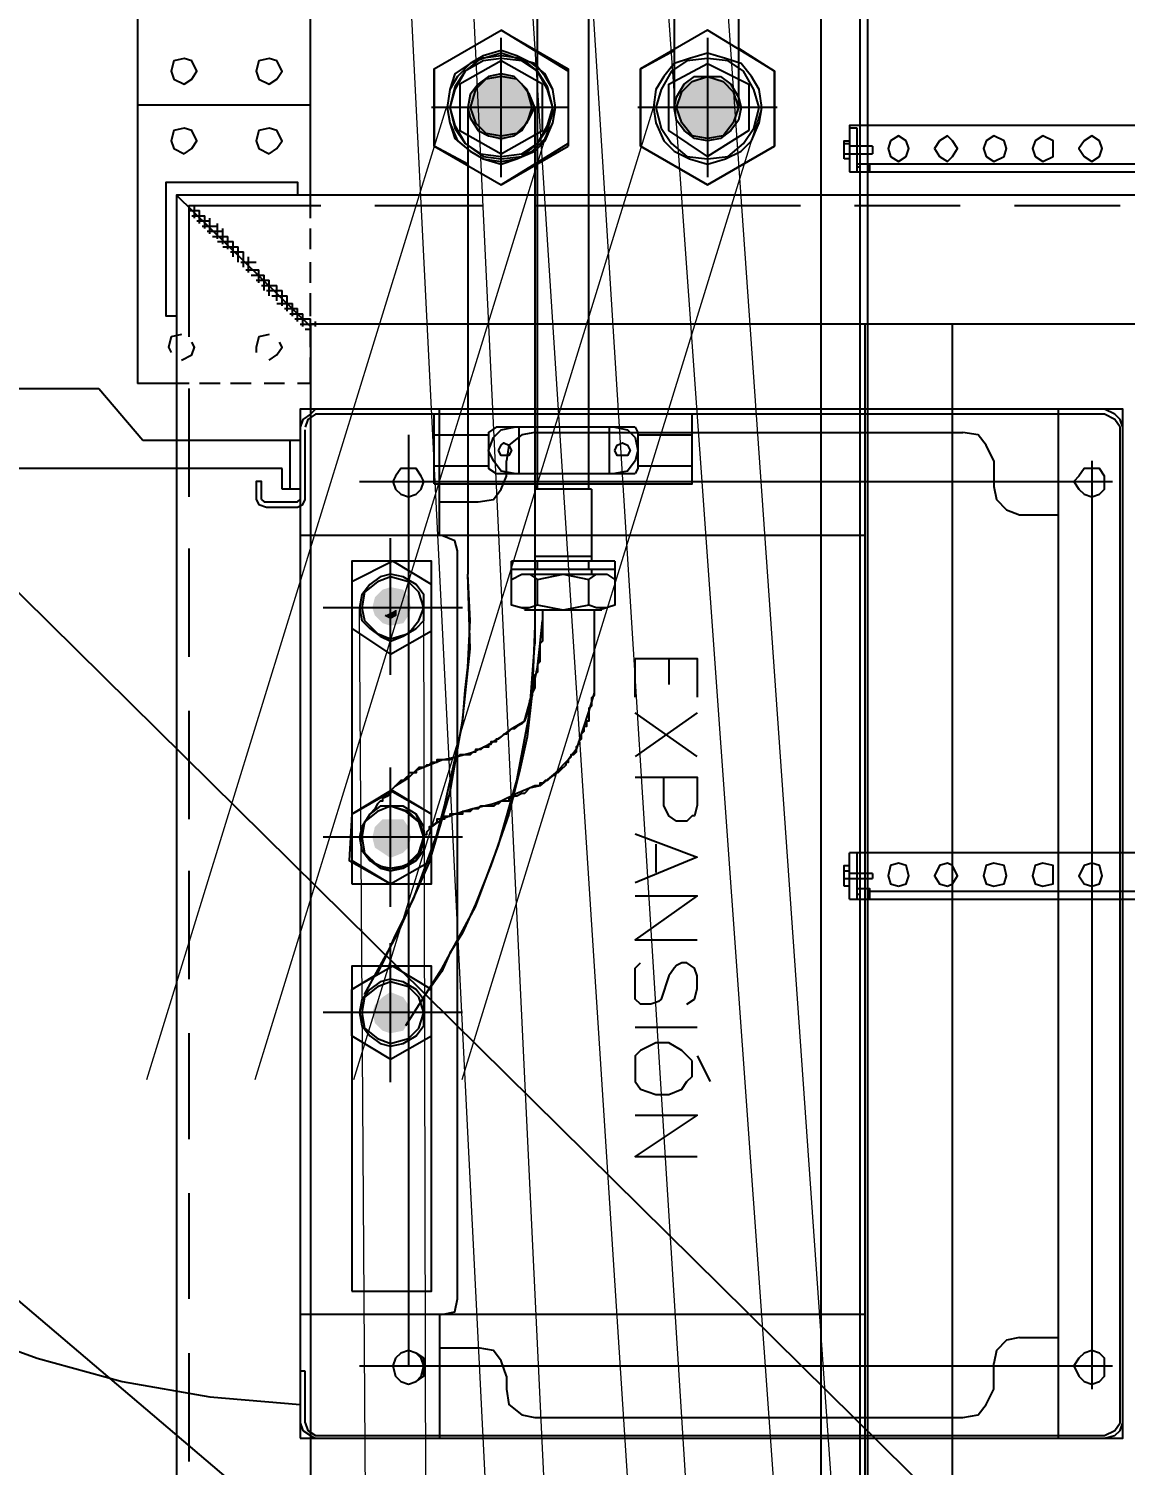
# Model space of a CAD drawing. Header units: millimetres. Extents: x 37 to 259, y 69 to 300.
# Drawn here: x 112.733 to 113.373, y 98.319 to 99.157 of the extents above; entities that cross this region are included whole.
import ezdxf
from ezdxf import colors
from ezdxf.entities.mleader import LeaderData, LeaderLine
from ezdxf.math import Vec2, Vec3

# ---------------------------------------------------------------- set-up
doc = ezdxf.new("R2010")
doc.units = ezdxf.units.MM
doc.linetypes.add('DASHED2', pattern=[0.375, 0.25, -0.125])
doc.layers.get('0').update_dxf_attribs({"lineweight": 0})
for name, color, linetype, lineweight in [('1', 8, 'Continuous', 0), ('5', 5, 'Continuous', 0), ('8', 8, 'Continuous', 0), ('9', 96, 'Continuous', 0)]:
    doc.layers.add(name, color=color, linetype=linetype, lineweight=lineweight)
doc.layers.add('AT&T_PROYECTO F.O', color=5, linetype='Continuous')
doc.styles.add('TEXTOS', font='romans.shx')

# ---------------------------------------------------------------- blocks, each defined once
blk = doc.blocks.new('A$Ca43bcb66')
at = {"linetype": 'Continuous'}
for points in [[(0.81384, 3.48101), (0.81685, 3.47649), (0.81685, 3.49605)], [(0.81384, 3.48101), (0.81384, 3.49154), (0.81685, 3.49605)], [(0.81685, 3.47649), (0.81685, 3.49605), (0.82437, 3.49756)], [(0.81685, 3.47649), (0.82437, 3.47349), (0.82437, 3.49756)], [(0.82437, 3.47349), (0.82437, 3.49756), (0.82888, 3.49605)], [(0.82437, 3.47349), (0.82888, 3.47649), (0.82888, 3.49605)], [(0.82888, 3.47649), (0.82888, 3.49605), (0.8334, 3.49154)], [(0.81234, 3.48552), (0.81384, 3.48101), (0.81384, 3.49154)], [(0.82888, 3.47649), (0.8334, 3.48101), (0.8334, 3.49154)], [(0.8334, 3.48101), (0.8334, 3.49154), (0.8349, 3.48552)], [(0.81685, 3.3727), (0.82437, 3.3727), (0.82437, 3.39526)], [(0.81685, 3.3727), (0.81685, 3.39225), (0.82437, 3.39526)], [(0.81835, 3.3727), (0.82437, 3.3727), (0.82437, 3.39526)], [(0.81835, 3.3727), (0.81835, 3.39225), (0.82437, 3.39526)], [(0.82437, 3.3727), (0.82437, 3.39526), (0.82888, 3.39225)], [(0.81234, 3.38323), (0.81384, 3.37721), (0.81384, 3.38924)], [(0.81384, 3.37721), (0.81685, 3.3727), (0.81685, 3.39225)], [(0.81384, 3.37721), (0.81384, 3.38924), (0.81685, 3.39225)], [(0.81384, 3.37721), (0.81835, 3.3727), (0.81835, 3.39225)], [(0.81384, 3.37721), (0.81384, 3.38924), (0.81835, 3.39225)], [(0.82437, 3.3727), (0.82888, 3.3727), (0.82888, 3.39225)], [(0.82888, 3.3727), (0.82888, 3.39225), (0.8334, 3.38924)], [(0.82888, 3.3727), (0.8334, 3.37721), (0.8334, 3.38924)], [(0.8334, 3.37721), (0.8334, 3.38924), (0.8349, 3.38323)], [(0.81685, 3.23881), (0.82437, 3.23731), (0.82437, 3.25987)], [(0.81685, 3.23881), (0.81685, 3.25837), (0.82437, 3.25987)], [(0.82437, 3.23731), (0.82437, 3.25987), (0.82888, 3.25837)], [(0.81234, 3.24934), (0.81384, 3.24332), (0.81384, 3.25385)], [(0.81384, 3.24332), (0.81685, 3.23881), (0.81685, 3.25837)], [(0.81384, 3.24332), (0.81384, 3.25385), (0.81685, 3.25837)], [(0.82437, 3.25235), (0.82136, 3.25085), (0.82136, 3.25385), (0.82437, 3.25536), (0.82738, 3.25385)], [(0.82437, 3.23731), (0.82888, 3.23881), (0.82888, 3.25837)], [(0.82888, 3.23881), (0.82888, 3.25837), (0.8334, 3.25385)], [(0.82888, 3.23881), (0.8334, 3.24332), (0.8334, 3.25385)], [(0.8334, 3.24332), (0.8334, 3.25385), (0.8349, 3.24934)], [(0.63182, 2.94096), (0.63182, 2.97405), (0.63934, 2.97706)], [(0.63182, 2.94096), (0.63934, 2.93945), (0.63934, 2.97706)], [(0.63934, 2.93945), (0.63934, 2.97706), (0.64686, 2.97405)], [(0.75216, 2.94096), (0.75968, 2.93945), (0.75968, 2.97706)], [(0.75216, 2.94096), (0.75216, 2.97405), (0.75968, 2.97706)], [(0.75216, 2.93945), (0.75968, 2.93795), (0.75968, 2.97555)], [(0.75216, 2.93945), (0.75216, 2.97405), (0.75968, 2.97555)], [(0.75968, 2.93945), (0.75968, 2.97706), (0.76721, 2.97405)], [(0.75968, 2.93795), (0.75968, 2.97555), (0.76721, 2.97405)], [(0.62279, 2.95149), (0.6258, 2.94396), (0.6258, 2.97104)], [(0.62279, 2.95149), (0.62279, 2.96502), (0.6258, 2.97104)], [(0.6258, 2.94396), (0.63182, 2.94096), (0.63182, 2.97405)], [(0.6258, 2.94396), (0.6258, 2.97104), (0.63182, 2.97405)], [(0.63031, 2.96352), (0.63332, 2.96653), (0.63332, 2.94697)], [(0.63332, 2.96653), (0.63934, 2.96954), (0.63934, 2.94697)], [(0.63332, 2.96653), (0.63332, 2.94697), (0.63934, 2.94697)], [(0.63934, 2.93945), (0.64686, 2.94096), (0.64686, 2.97405)], [(0.63934, 2.96954), (0.64536, 2.96653), (0.64536, 2.94697)], [(0.63934, 2.96954), (0.63934, 2.94697), (0.64536, 2.94697)], [(0.64536, 2.96653), (0.64836, 2.96352), (0.64836, 2.95149)], [(0.64536, 2.96653), (0.64536, 2.94697), (0.64836, 2.95149)], [(0.64686, 2.94096), (0.64686, 2.97405), (0.65288, 2.97104)], [(0.64686, 2.94096), (0.65288, 2.94396), (0.65288, 2.97104)], [(0.65288, 2.94396), (0.65288, 2.97104), (0.65589, 2.96502)], [(0.74314, 2.95149), (0.74765, 2.94396), (0.74765, 2.97104)], [(0.74314, 2.95149), (0.74314, 2.96502), (0.74765, 2.97104)], [(0.74314, 2.94998), (0.74765, 2.94396), (0.74765, 2.97104)], [(0.74314, 2.94998), (0.74314, 2.96352), (0.74765, 2.97104)], [(0.74765, 2.94396), (0.75216, 2.94096), (0.75216, 2.97405)], [(0.74765, 2.94396), (0.74765, 2.97104), (0.75216, 2.97405)], [(0.74765, 2.94396), (0.75216, 2.93945), (0.75216, 2.97405)], [(0.75066, 2.95149), (0.75517, 2.94697), (0.75517, 2.96653)], [(0.75066, 2.95149), (0.75066, 2.96352), (0.75517, 2.96653)], [(0.75517, 2.94697), (0.75968, 2.94547), (0.75968, 2.96803)], [(0.75517, 2.94697), (0.75517, 2.96653), (0.75968, 2.96803)], [(0.75968, 2.93945), (0.76721, 2.94096), (0.76721, 2.97405)], [(0.75968, 2.93795), (0.76721, 2.93945), (0.76721, 2.97405)], [(0.75968, 2.94547), (0.75968, 2.96803), (0.7657, 2.96653)], [(0.75968, 2.94547), (0.7657, 2.94697), (0.7657, 2.96653)], [(0.7657, 2.94697), (0.7657, 2.96653), (0.77021, 2.96352)], [(0.76721, 2.94096), (0.76721, 2.97405), (0.77322, 2.97104)], [(0.76721, 2.93945), (0.76721, 2.97405), (0.77322, 2.97104)], [(0.76721, 2.94096), (0.77322, 2.94396), (0.77322, 2.97104)], [(0.76721, 2.93945), (0.77322, 2.94396), (0.77322, 2.97104)], [(0.77322, 2.94396), (0.77322, 2.97104), (0.77774, 2.96502)], [(0.77322, 2.94396), (0.77322, 2.97104), (0.77774, 2.96352)], [(0.61978, 2.9575), (0.62279, 2.95149), (0.62279, 2.96502)], [(0.6273, 2.9575), (0.63031, 2.96352), (0.63031, 2.95149)], [(0.63031, 2.96352), (0.63031, 2.95149), (0.63332, 2.94697)], [(0.64836, 2.96352), (0.64836, 2.95149), (0.65137, 2.9575)], [(0.65288, 2.94396), (0.65589, 2.95149), (0.65589, 2.96502)], [(0.65589, 2.95149), (0.65589, 2.96502), (0.65889, 2.9575)], [(0.74013, 2.9575), (0.74314, 2.95149), (0.74314, 2.96502)], [(0.74163, 2.9575), (0.74314, 2.94998), (0.74314, 2.96352)], [(0.74915, 2.9575), (0.75066, 2.95149), (0.75066, 2.96352)], [(0.7657, 2.94697), (0.77021, 2.95149), (0.77021, 2.96352)], [(0.77322, 2.94396), (0.77774, 2.95149), (0.77774, 2.96502)], [(0.77322, 2.94396), (0.77774, 2.94998), (0.77774, 2.96352)]]:
    blk.add_hatch(color=256, dxfattribs=at).paths.add_polyline_path(points)
for p, q in [((0.54757, 3.66153), (0.87702, 3.66153)), ((0.55209, 3.41933), (0.55209, 3.39225)), ((0.18954, 3.39225), (0.5566, 3.39225)), ((0.54757, 3.20722), (0.87702, 3.20722)), ((0.871, 3.09741), (0.871, 3.08086)), ((0.871, 3.00865), (0.871, 2.90485)), ((0.55209, 2.99511), (0.55209, 2.96954)), ((0.19406, 2.9906), (0.55209, 2.9906))]:
    blk.add_line(p, q, dxfattribs=at)
for points in [[(0.94923, 3.8601), (0.09628, 3.8601), (0.09628, 3.00865), (0.94923, 3.00865), (0.94923, 3.8601)], [(0.54607, 0.00301), (0.54607, 3.8601)], [(0.55058, 0.00301), (0.55058, 3.84656)], [(0.57315, 0.00301), (0.57315, 3.84656)], [(0.871, 3.78338), (0.17149, 3.78338), (0.17149, 3.08387), (0.871, 3.08387), (0.871, 3.78338)], [(0.49643, 3.78338), (0.49643, 3.08387)], [(0.54757, 3.08387), (0.54757, 3.78338)], [(0.94171, 3.74727), (0.94171, 3.68409)], [(0.87702, 3.73373), (0.39714, 3.73373), (0.39714, 3.13351), (0.87702, 3.13351), (0.87702, 3.73373)], [(0.40767, 3.73373), (0.40165, 3.73223), (0.39865, 3.72922), (0.39714, 3.72471)], [(0.40767, 3.73223), (0.40165, 3.72922), (0.39865, 3.72471)], [(0.868, 3.73223), (0.40767, 3.73223)], [(0.43475, 3.13351), (0.43475, 3.73373)], [(0.79579, 3.66153), (0.79579, 3.73373)], [(0.87702, 3.72471), (0.87552, 3.72922), (0.871, 3.73223), (0.868, 3.73373)], [(0.87401, 3.72471), (0.87251, 3.72922), (0.868, 3.73223)], [(0.39865, 3.72471), (0.39865, 3.14404)], [(0.75668, 3.69763), (0.75668, 3.70515), (0.75517, 3.71418), (0.74765, 3.7202), (0.74013, 3.7217), (0.49041, 3.7217), (0.48138, 3.7202), (0.47687, 3.71418), (0.47236, 3.70515), (0.47236, 3.69011)], [(0.87401, 3.72471), (0.87401, 3.69462)], [(1.48176, 3.16059), (1.47273, 3.21023), (1.4592, 3.26138), (1.44114, 3.31102), (1.42008, 3.35765), (1.39451, 3.40429), (1.36593, 3.44791), (1.33283, 3.48853), (1.29673, 3.52764), (1.25912, 3.56224), (1.2185, 3.59383), (1.17337, 3.62392), (1.12824, 3.64799), (1.08011, 3.66905), (1.03046, 3.6871), (0.98082, 3.70064), (0.92967, 3.70967), (0.87702, 3.71418)], [(0.41519, 3.1636), (0.41519, 3.70515)], [(0.41519, 3.70214), (0.41068, 3.70064), (0.40767, 3.69763), (0.40767, 3.6871), (0.41068, 3.68409), (0.41519, 3.68259), (0.41971, 3.68409), (0.42272, 3.6871), (0.42572, 3.69161), (0.42272, 3.69763), (0.41971, 3.70064), (0.41519, 3.70214)], [(0.75668, 3.69763), (0.75968, 3.6886), (0.7642, 3.68259), (0.77322, 3.68108)], [(0.81835, 3.70064), (0.81384, 3.70214), (0.80933, 3.70064), (0.80481, 3.69763), (0.80481, 3.6871), (0.80933, 3.68409), (0.81384, 3.68259), (0.81835, 3.68409)], [(0.80933, 3.70064), (0.80632, 3.69763), (0.80481, 3.69161), (0.80632, 3.6871), (0.80933, 3.68409)], [(0.82287, 3.69161), (0.82136, 3.69763), (0.81835, 3.70064)], [(0.84242, 3.69161), (0.40316, 3.69161)], [(0.45731, 3.67507), (0.46484, 3.67657), (0.47085, 3.68259), (0.47236, 3.69011)], [(0.81384, 3.14855), (0.81384, 3.69161)], [(0.81835, 3.68409), (0.82136, 3.6871)], [(0.82136, 3.6871), (0.82287, 3.69161)], [(0.87401, 3.69462), (0.87702, 3.69462)], [(0.79579, 3.68108), (0.77322, 3.68108)], [(0.45731, 3.67507), (0.43475, 3.67507)], [(0.79428, 3.66153), (0.78676, 3.66002), (0.78526, 3.6525)], [(0.78526, 3.6525), (0.78526, 3.21625), (0.78676, 3.21023), (0.79428, 3.20722)], [(0.84693, 3.64799), (0.8003, 3.64799), (0.8003, 3.45844), (0.84693, 3.45844), (0.84693, 3.64799)], [(0.94171, 3.6525), (0.94171, 3.59082)], [(0.68146, 3.54527), (0.64536, 3.54527), (0.68146, 3.56934), (0.64536, 3.56934)], [(0.94171, 3.55923), (0.94171, 3.49756)], [(0.64836, 3.51368), (0.65438, 3.50767), (0.6619, 3.50315), (0.66942, 3.50315), (0.67845, 3.50767), (0.68146, 3.51067), (0.68146, 3.52572), (0.67845, 3.53023), (0.66942, 3.53324), (0.6619, 3.53324), (0.65438, 3.53023), (0.65137, 3.52572), (0.64836, 3.52271), (0.64836, 3.51368)], [(0.64536, 3.51067), (0.63783, 3.52572)], [(0.82437, 3.52614), (0.82437, 3.4449)], [(0.84693, 3.49906), (0.82437, 3.5126), (0.8003, 3.49906), (0.8003, 3.47198), (0.82287, 3.45844), (0.84693, 3.47198)], [(0.82437, 3.50508), (0.81685, 3.50357), (0.80933, 3.49906), (0.80481, 3.49304), (0.80481, 3.478), (0.80933, 3.47198), (0.81685, 3.46747), (0.82437, 3.46596), (0.83039, 3.46747), (0.8364, 3.47198), (0.84092, 3.478), (0.84242, 3.48552), (0.84092, 3.49304), (0.8364, 3.49906), (0.83039, 3.50357), (0.82437, 3.50508)], [(0.82437, 3.50357), (0.81384, 3.50056), (0.80782, 3.49455), (0.80481, 3.48552), (0.80782, 3.47649), (0.81384, 3.47048), (0.82437, 3.46747), (0.83189, 3.47048), (0.83941, 3.47649), (0.84092, 3.48552), (0.83941, 3.49455), (0.83189, 3.50056), (0.82437, 3.50357)], [(0.64536, 3.49413), (0.68146, 3.49413)], [(0.84693, 3.49906), (0.84693, 3.47198), (0.83189, 3.46296), (0.82738, 3.45393), (0.82136, 3.44039), (0.81083, 3.41933), (0.80481, 3.40278), (0.79729, 3.38172), (0.79278, 3.36517), (0.78676, 3.3381), (0.78225, 3.31704), (0.78074, 3.29748), (0.77924, 3.28394), (0.77774, 3.25686), (0.77924, 3.22979)], [(0.81534, 3.49304), (0.79428, 3.45995), (0.77473, 3.42384), (0.76119, 3.38774), (0.75066, 3.35013), (0.74314, 3.31102), (0.74013, 3.2704)], [(0.65137, 3.48059), (0.64686, 3.47758), (0.64536, 3.47156), (0.64536, 3.46404), (0.64686, 3.45953), (0.65137, 3.45652), (0.65438, 3.45652), (0.65739, 3.45802), (0.65889, 3.45953), (0.6619, 3.46404), (0.66642, 3.47758), (0.66792, 3.47908), (0.67243, 3.48059), (0.67845, 3.48059), (0.68146, 3.47758), (0.68146, 3.45953), (0.67845, 3.45652)], [(0.78225, 3.48552), (0.86348, 3.48552)], [(0.74013, 3.25987), (0.74163, 3.29898), (0.74464, 3.32456), (0.74915, 3.34562), (0.75517, 3.36969), (0.7657, 3.39977), (0.77473, 3.42234), (0.78225, 3.43889), (0.78977, 3.45092), (0.79428, 3.46145), (0.80181, 3.47198), (0.8003, 3.47198)], [(0.83941, 3.47499), (0.81986, 3.43889), (0.80181, 3.39827), (0.78977, 3.35765), (0.78225, 3.31553), (0.77774, 3.27341), (0.77924, 3.22979)], [(0.94171, 3.46596), (0.94171, 3.40278)], [(0.68146, 3.41741), (0.64536, 3.41741), (0.68146, 3.44298), (0.64536, 3.44298)], [(0.5566, 3.41933), (0.18954, 3.41933)], [(0.54457, 3.41933), (0.54457, 3.41331), (0.55209, 3.41331)], [(0.5566, 3.41933), (0.5566, 3.39225)], [(0.82437, 3.42384), (0.82437, 3.34261)], [(0.20158, 3.41482), (0.54457, 3.41482)], [(0.41519, 3.41181), (0.41068, 3.4103), (0.40918, 3.40579), (0.41068, 3.39977), (0.41519, 3.39827), (0.41971, 3.39977), (0.42272, 3.40579), (0.41971, 3.4103), (0.41519, 3.41181)], [(0.44378, 3.41181), (0.43776, 3.4103), (0.43776, 3.39977), (0.44378, 3.39827), (0.44829, 3.39977), (0.44979, 3.40579), (0.44829, 3.4103), (0.44378, 3.41181)], [(0.47236, 3.41181), (0.46634, 3.4103), (0.46484, 3.40579), (0.46634, 3.39977), (0.47236, 3.39827), (0.47687, 3.39977), (0.47838, 3.40579), (0.47687, 3.4103), (0.47236, 3.41181)], [(0.49944, 3.41181), (0.49643, 3.4103), (0.49342, 3.40579), (0.49643, 3.39977), (0.49944, 3.39827), (0.50395, 3.39977), (0.50696, 3.40579), (0.50395, 3.4103), (0.49944, 3.41181)], [(0.52802, 3.41181), (0.52351, 3.4103), (0.522, 3.40579), (0.52351, 3.39977), (0.52802, 3.39827), (0.53253, 3.39977), (0.53404, 3.40579), (0.53253, 3.4103), (0.52802, 3.41181)], [(0.55209, 3.41632), (0.55058, 3.41632)], [(0.55961, 3.41181), (0.55961, 3.39977), (0.5566, 3.39977)], [(0.5566, 3.41181), (0.55961, 3.41181)], [(0.84693, 3.4103), (0.8003, 3.4103), (0.8003, 3.22226), (0.84693, 3.22226), (0.84693, 3.4103)], [(0.8003, 3.36969), (0.82287, 3.35615), (0.84693, 3.36969), (0.84693, 3.39677), (0.82437, 3.4103)], [(0.8003, 3.36969), (0.82437, 3.35615), (0.84693, 3.36969), (0.84844, 3.39677), (0.82437, 3.4103), (0.8003, 3.39677), (0.8003, 3.36969)], [(0.55961, 3.4073), (0.54306, 3.4073)], [(0.54306, 3.40429), (0.54306, 3.4073)], [(0.54306, 3.40429), (0.5566, 3.40429)], [(0.55961, 3.40278), (0.5566, 3.40278)], [(0.68146, 3.3813), (0.64536, 3.39484), (0.68146, 3.40988)], [(0.66942, 3.38732), (0.66942, 3.40387)], [(0.8364, 3.39677), (0.82437, 3.40278), (0.80933, 3.39677), (0.80481, 3.39075), (0.80481, 3.37721), (0.80933, 3.36969)], [(0.84092, 3.39075), (0.8364, 3.39677), (0.83039, 3.40128), (0.82437, 3.40278), (0.81685, 3.40128), (0.80933, 3.39677), (0.80632, 3.39075), (0.80481, 3.38323), (0.80632, 3.37721), (0.80933, 3.36969), (0.81685, 3.36517)], [(0.82437, 3.40128), (0.81384, 3.39977), (0.80782, 3.39225), (0.80481, 3.38323), (0.80782, 3.3742), (0.81384, 3.36818), (0.82437, 3.36517)], [(0.83189, 3.39977), (0.82437, 3.40128), (0.81534, 3.39977), (0.80782, 3.39225)], [(0.84092, 3.38323), (0.83941, 3.39225), (0.83189, 3.39977)], [(0.84092, 3.37721), (0.84242, 3.38323), (0.84092, 3.39075)], [(0.70553, 3.29898), (0.70854, 3.30951), (0.71606, 3.33208), (0.72057, 3.3381), (0.72809, 3.34562), (0.73712, 3.35314), (0.74314, 3.35464), (0.75066, 3.35765), (0.75968, 3.36217), (0.7642, 3.36367), (0.77623, 3.36668), (0.78676, 3.36969), (0.79428, 3.3727), (0.8003, 3.37721)], [(0.78225, 3.38323), (0.86348, 3.38323)], [(0.8003, 3.37721), (0.80181, 3.37721), (0.80181, 3.37871), (0.80331, 3.38022), (0.80331, 3.38172), (0.80481, 3.38172)], [(0.8364, 3.36969), (0.84092, 3.37721)], [(0.83941, 3.3742), (0.84092, 3.38323)], [(0.68146, 3.34821), (0.64536, 3.34821), (0.64536, 3.36476), (0.64686, 3.37077), (0.64836, 3.37077), (0.65137, 3.37378), (0.65739, 3.37378), (0.6619, 3.37077), (0.66491, 3.36476), (0.66491, 3.34821)], [(0.72809, 3.34712), (0.7296, 3.34712), (0.7311, 3.34863), (0.73261, 3.35013), (0.73411, 3.35013), (0.73561, 3.35164), (0.73712, 3.35164), (0.73712, 3.35314), (0.74013, 3.35314), (0.74314, 3.35464), (0.74615, 3.35765), (0.74765, 3.35765), (0.75066, 3.35916), (0.75216, 3.35916), (0.75367, 3.36066), (0.75517, 3.36066), (0.75517, 3.36217), (0.75968, 3.36217), (0.76119, 3.36367), (0.76269, 3.36367), (0.7642, 3.36517), (0.77172, 3.36517), (0.77322, 3.36668), (0.77623, 3.36668), (0.77774, 3.36818), (0.78225, 3.36818), (0.78225, 3.36969), (0.78977, 3.36969), (0.78977, 3.37119), (0.79278, 3.37119), (0.79278, 3.3727), (0.79729, 3.3727), (0.79729, 3.3742), (0.7988, 3.37571), (0.8003, 3.37571)], [(0.80782, 3.3742), (0.81534, 3.36818), (0.82437, 3.36517), (0.83189, 3.36818)], [(0.81685, 3.36517), (0.83039, 3.36517), (0.8364, 3.36969)], [(0.82136, 3.35314), (0.82437, 3.35615), (0.82437, 3.35765), (0.82587, 3.35916), (0.82888, 3.36066), (0.82888, 3.36217), (0.83039, 3.36217), (0.83189, 3.36367), (0.8334, 3.36668), (0.8364, 3.36969)], [(0.84693, 3.36969), (0.82587, 3.35765)], [(0.83189, 3.36818), (0.83941, 3.3742)], [(0.94171, 3.3727), (0.94171, 3.30951)], [(0.80933, 3.34411), (0.80933, 3.34562), (0.81384, 3.34562), (0.81384, 3.34712), (0.81534, 3.34863), (0.81685, 3.35013), (0.81835, 3.35013), (0.81986, 3.35164), (0.82587, 3.35765)], [(0.82136, 3.35314), (0.81384, 3.34863)], [(0.70553, 3.25085), (0.70553, 3.30049), (0.70703, 3.30199), (0.70703, 3.30651), (0.70854, 3.30801), (0.70854, 3.31553), (0.71004, 3.31553), (0.71004, 3.31854), (0.71155, 3.31854), (0.71155, 3.32155), (0.71305, 3.32305), (0.71305, 3.32606), (0.71455, 3.32757), (0.71455, 3.32907), (0.71606, 3.33058), (0.71606, 3.33358), (0.71756, 3.33509), (0.71907, 3.33509), (0.71907, 3.33659), (0.72057, 3.3381), (0.72057, 3.3396), (0.72208, 3.3396), (0.72208, 3.34111), (0.72508, 3.34411), (0.72659, 3.34562), (0.72809, 3.34562)], [(0.73561, 3.25085), (0.73561, 3.2689), (0.73712, 3.2704), (0.73712, 3.28093), (0.73862, 3.28244), (0.73862, 3.28695), (0.74013, 3.28845), (0.74013, 3.29598), (0.74163, 3.29898), (0.74163, 3.30049), (0.74314, 3.3035), (0.74314, 3.30801), (0.74464, 3.31102), (0.74615, 3.31553), (0.74765, 3.31704), (0.75066, 3.31854), (0.75216, 3.32005), (0.75367, 3.32005), (0.75517, 3.32155), (0.75668, 3.32305), (0.75818, 3.32305), (0.76119, 3.32606), (0.76269, 3.32606), (0.76269, 3.32757), (0.7657, 3.32757), (0.7657, 3.32907), (0.76721, 3.32907), (0.76721, 3.33058), (0.77021, 3.33058), (0.77172, 3.33208), (0.77473, 3.33208), (0.77473, 3.33358), (0.77623, 3.33358), (0.77774, 3.33509), (0.78375, 3.33509), (0.78526, 3.33659), (0.78676, 3.33659), (0.78977, 3.3381), (0.79729, 3.3381), (0.79729, 3.3396), (0.8003, 3.3396), (0.80181, 3.34111), (0.80331, 3.34111), (0.80481, 3.34261), (0.80782, 3.34261), (0.81384, 3.34863)], [(0.80933, 3.34411), (0.79428, 3.3381), (0.78676, 3.33659), (0.77623, 3.33358), (0.76721, 3.32907), (0.75968, 3.32456), (0.75367, 3.32005), (0.74615, 3.31553), (0.74314, 3.305), (0.74013, 3.29146), (0.73862, 3.28394), (0.73712, 3.27191), (0.73561, 3.25686)], [(0.64536, 3.3106), (0.68146, 3.33617)], [(0.64536, 3.33617), (0.68146, 3.3106)], [(0.68146, 3.27901), (0.64536, 3.27901), (0.64536, 3.30157)], [(0.68146, 3.30157), (0.68146, 3.27901)], [(0.6619, 3.27901), (0.6619, 3.29405)], [(0.82437, 3.28845), (0.82437, 3.20873)], [(0.8003, 3.2358), (0.82287, 3.22226), (0.84693, 3.2343), (0.84693, 3.26138), (0.82437, 3.27642), (0.8003, 3.26288), (0.8003, 3.2358)], [(0.94171, 3.27792), (0.94171, 3.21474)], [(0.74013, 2.9575), (0.74013, 3.2704)], [(0.82437, 3.2689), (0.81685, 3.26589), (0.80933, 3.26138), (0.80481, 3.25686), (0.80481, 3.24182), (0.80933, 3.2358), (0.81685, 3.23129), (0.82437, 3.22979), (0.83039, 3.23129), (0.8364, 3.2358), (0.84092, 3.24182), (0.84242, 3.24934), (0.84092, 3.25686), (0.8364, 3.26138), (0.83039, 3.26589), (0.82437, 3.2689)], [(0.82437, 3.26739), (0.81384, 3.26439), (0.80782, 3.25686), (0.80481, 3.24934), (0.80782, 3.24032), (0.81384, 3.2343), (0.82437, 3.23129), (0.83189, 3.2343), (0.83941, 3.24032), (0.84092, 3.24934), (0.83941, 3.25686), (0.83189, 3.26439), (0.82437, 3.26739)], [(0.82136, 3.25085), (0.82136, 3.25385), (0.82437, 3.25536), (0.82738, 3.25385)], [(0.69349, 3.22226), (0.69349, 3.24784), (0.70252, 3.25085)], [(0.69801, 3.24934), (0.70402, 3.24934), (0.70854, 3.24784)], [(0.70102, 3.25085), (0.74615, 3.25085)], [(0.70854, 3.24784), (0.72358, 3.25085), (0.73862, 3.24784), (0.74314, 3.24934), (0.74765, 3.24934), (0.75367, 3.24784)], [(0.70854, 3.24784), (0.70854, 3.23279)], [(0.73862, 3.24784), (0.73862, 3.23279)], [(0.74314, 3.25085), (0.75367, 3.24784), (0.75367, 3.22226)], [(0.78225, 3.24934), (0.86348, 3.24934)], [(0.69801, 3.22979), (0.69349, 3.23279)], [(0.75367, 3.22678), (0.69349, 3.22678)], [(0.75367, 3.23279), (0.74765, 3.22979), (0.69801, 3.22979)], [(0.70854, 3.23279), (0.70402, 3.22979)], [(0.70703, 3.22678), (0.70703, 3.22979)], [(0.73862, 3.23279), (0.72358, 3.22979), (0.70854, 3.23279)], [(0.70854, 3.22678), (0.70854, 3.22226)], [(0.74314, 3.22979), (0.73862, 3.23279)], [(0.73862, 3.22678), (0.73862, 3.22226)], [(0.77924, 2.9575), (0.77924, 3.22979)], [(0.69349, 3.22226), (0.75367, 3.22226)], [(0.70703, 3.18014), (0.70703, 3.22226)], [(0.74013, 3.21926), (0.70703, 3.21926)], [(0.79579, 3.20722), (0.79579, 3.13351)], [(0.47236, 3.1636), (0.47236, 3.17864), (0.47085, 3.18616), (0.46484, 3.19218), (0.45731, 3.19519), (0.43475, 3.19519)], [(0.41519, 3.18466), (0.41068, 3.18315), (0.40767, 3.18014), (0.40767, 3.17262), (0.41068, 3.16811), (0.41971, 3.16811), (0.42272, 3.17262), (0.42572, 3.17563), (0.42272, 3.18014), (0.41971, 3.18315), (0.41519, 3.18466)], [(0.79579, 3.18766), (0.77322, 3.18766), (0.7642, 3.18616), (0.75968, 3.18014), (0.75668, 3.17262), (0.75668, 3.1636)], [(0.81384, 3.18466), (0.80933, 3.18315), (0.80632, 3.18014), (0.80481, 3.17563), (0.80632, 3.17262), (0.80933, 3.16811), (0.81835, 3.16811), (0.82136, 3.17262), (0.82287, 3.17563), (0.82136, 3.18014), (0.81835, 3.18315), (0.81384, 3.18466)], [(0.89959, 3.18616), (0.89959, 3.17563), (0.90259, 3.17563), (0.90259, 3.18616), (0.90109, 3.18917), (0.89658, 3.19067), (0.87853, 3.19067), (0.87552, 3.18917), (0.87401, 3.18616), (0.87401, 3.14554)], [(0.87853, 3.18766), (0.87702, 3.18616)], [(0.89959, 3.18616), (0.89808, 3.18766), (0.87853, 3.18766)], [(0.94171, 3.18466), (0.94171, 3.12147)], [(0.7988, 3.17713), (0.64836, 3.17713), (0.64836, 3.13652), (0.7988, 3.13652)], [(0.70703, 3.18014), (0.74013, 3.18014)], [(0.70854, 3.18014), (0.70854, 2.86724)], [(0.73862, 3.18014), (0.73862, 2.86724)], [(0.7988, 3.17713), (0.7988, 3.13652)], [(0.87702, 3.18014), (0.88755, 3.18014)], [(0.88304, 3.15156), (0.88304, 3.18014)], [(0.88755, 3.18014), (0.88755, 3.16811)], [(0.84242, 3.17563), (0.40316, 3.17563)], [(0.69349, 3.14404), (0.68597, 3.14554), (0.68146, 3.15006), (0.67995, 3.15758), (0.68146, 3.1636), (0.68597, 3.16961), (0.69349, 3.17112)], [(0.68146, 3.14404), (0.67995, 3.14705), (0.67995, 3.16811), (0.68146, 3.17112)], [(0.68146, 3.14404), (0.76269, 3.14404), (0.76721, 3.14705), (0.76721, 3.16811), (0.76269, 3.17112), (0.68146, 3.17112)], [(0.6965, 3.17112), (0.6965, 3.14404)], [(0.74915, 3.17112), (0.74915, 3.14404)], [(0.75216, 3.17112), (0.75968, 3.16961), (0.7642, 3.1636), (0.76721, 3.15758), (0.7642, 3.15006), (0.75968, 3.14554), (0.75216, 3.14404)], [(0.88755, 3.16811), (1.45167, 3.16811)], [(0.47236, 3.1636), (0.47687, 3.15457), (0.48138, 3.14855), (0.49041, 3.14705)], [(0.67995, 3.1666), (0.64836, 3.1666)], [(0.69349, 3.15758), (0.69199, 3.15457), (0.68898, 3.15307), (0.68597, 3.15457), (0.68447, 3.15758), (0.68597, 3.16059), (0.69199, 3.16059), (0.69349, 3.15758)], [(0.74013, 3.14705), (0.74765, 3.14855), (0.75517, 3.15457), (0.75668, 3.1636)], [(0.76119, 3.15758), (0.75968, 3.15457), (0.75818, 3.15307), (0.75517, 3.15457), (0.75367, 3.15758), (0.75517, 3.16059), (0.75968, 3.16059), (0.76119, 3.15758)], [(0.7988, 3.1666), (0.76721, 3.1666)], [(1.48176, 3.16059), (1.48176, 3.15156), (1.39, 3.15156), (1.36593, 3.12147), (0.99436, 3.12147)], [(0.96879, 3.15156), (0.87702, 3.15156)], [(0.99436, 3.12147), (0.96879, 3.15156)], [(0.39714, 3.14404), (0.39865, 3.13953), (0.40165, 3.13652), (0.40767, 3.13351)], [(0.39865, 3.14404), (0.40165, 3.13953), (0.40767, 3.13652)], [(0.74013, 3.14705), (0.49041, 3.14705)], [(0.67995, 3.14855), (0.64836, 3.14855)], [(0.7988, 3.14855), (0.76721, 3.14855)], [(0.868, 3.13351), (0.871, 3.13652), (0.87552, 3.13953), (0.87702, 3.14404)], [(0.868, 3.13652), (0.87251, 3.13953), (0.87401, 3.14404)], [(0.40767, 3.13652), (0.868, 3.13652)], [(0.871, 3.11847), (0.87853, 3.11847)], [(0.871, 3.11847), (0.871, 3.10342)], [(0.88605, 3.11847), (0.89808, 3.11847)], [(0.9056, 3.11847), (0.91764, 3.11847)], [(0.92366, 3.11847), (0.93569, 3.11847)], [(0.94171, 3.11847), (0.95224, 3.11847)], [(0.95224, 2.79504), (0.97179, 2.79504), (0.97179, 3.11847)], [(0.95224, 3.11847), (0.97179, 3.11847)], [(0.89507, 3.10493), (0.89056, 3.10192), (0.88755, 3.09741), (0.88906, 3.0944)], [(0.89507, 3.08988), (0.90109, 3.09139), (0.90259, 3.09741), (0.90259, 3.10041)], [(0.94622, 3.10493), (0.9402, 3.10192), (0.9387, 3.09741), (0.9402, 3.0944)], [(0.94622, 3.08988), (0.95224, 3.09139), (0.95374, 3.09741), (0.95224, 3.10041)], [(0.94171, 3.09139), (0.94171, 3.01467), (0.86499, 3.01467)], [(0.868, 3.08537), (0.868, 3.08236)], [(0.87702, 3.08387), (0.868, 3.08387)], [(0.87401, 3.08687), (0.871, 3.08687)], [(0.94923, 3.00865), (0.871, 3.08537)], [(0.87552, 3.08537), (0.87552, 3.07785)], [(0.88003, 3.08086), (0.871, 3.08086)], [(0.871, 3.07935), (0.871, 3.06581)], [(0.88304, 3.07785), (0.87552, 3.07785)], [(0.87853, 3.08236), (0.87853, 3.07484)], [(0.87853, 3.00865), (0.94923, 3.00865), (0.94923, 3.07935), (0.95525, 3.07935), (0.95525, 3.00113), (0.87853, 3.00113), (0.87853, 3.00865)], [(0.88153, 3.07935), (0.88153, 3.07183)], [(0.88454, 3.07634), (0.88454, 3.06732)], [(0.88605, 3.07484), (0.87853, 3.07484)], [(0.89056, 3.07183), (0.88153, 3.07183)], [(0.89357, 3.06732), (0.88454, 3.06732)], [(0.88755, 3.07334), (0.88755, 3.06431)], [(0.89056, 3.07033), (0.89056, 3.0613)], [(0.89507, 3.06732), (0.89507, 3.05829)], [(0.871, 3.0598), (0.871, 3.04776)], [(0.89658, 3.06431), (0.88755, 3.06431)], [(0.89959, 3.0613), (0.89056, 3.0613)], [(0.89808, 3.06431), (0.89808, 3.05528)], [(0.90109, 3.0598), (0.90109, 3.05228)], [(0.90259, 3.05829), (0.89507, 3.05829)], [(0.9056, 3.05528), (0.89808, 3.05528)], [(0.90861, 3.05228), (0.90109, 3.05228)], [(0.90711, 3.05378), (0.90711, 3.04475)], [(0.91012, 3.05077), (0.91012, 3.04175)], [(0.91162, 3.04776), (0.90259, 3.04776)], [(0.91764, 3.04175), (0.91012, 3.04175)], [(0.91313, 3.04776), (0.91313, 3.03874)], [(0.91613, 3.04475), (0.91613, 3.03573)], [(0.871, 3.04024), (0.871, 3.02821)], [(0.92215, 3.03874), (0.91313, 3.03874)], [(0.92516, 3.03573), (0.91613, 3.03573)], [(0.91914, 3.04024), (0.91914, 3.03272)], [(0.92215, 3.03723), (0.92215, 3.02821)], [(0.92516, 3.03422), (0.92516, 3.0252)], [(0.92817, 3.03272), (0.91914, 3.03272)], [(0.93118, 3.02971), (0.92215, 3.02971)], [(0.93419, 3.0267), (0.92516, 3.0267)], [(0.92967, 3.03121), (0.92967, 3.02219)], [(0.93268, 3.02821), (0.93268, 3.02068)], [(0.93569, 3.0252), (0.93569, 3.01768)], [(0.871, 3.02219), (0.871, 3.00865)], [(0.93719, 3.02369), (0.92967, 3.02369)], [(0.9402, 3.02068), (0.93268, 3.02068)], [(0.94171, 3.01768), (0.93569, 3.01768)], [(0.9387, 3.02219), (0.9387, 3.01467)], [(0.46032, 3.01467), (0.39865, 3.01467)], [(0.55359, 3.01467), (0.49191, 3.01467)], [(0.74013, 3.01467), (0.58518, 3.01467)], [(0.8334, 3.01467), (0.77021, 3.01467)], [(0.63934, 2.91237), (0.67845, 2.93494), (0.67845, 2.98007), (0.63934, 3.00263), (0.60023, 2.98007), (0.60023, 2.93644), (0.63934, 2.91237)], [(0.60023, 2.93644), (0.60023, 2.98007), (0.63934, 3.00263), (0.67845, 2.98007), (0.67845, 2.93494), (0.65889, 2.92441)], [(0.72057, 2.97856), (0.75968, 3.00263)], [(0.7988, 2.93494), (0.7988, 2.98007), (0.75968, 3.00263), (0.72057, 2.98007)], [(0.18954, 2.96803), (0.5566, 2.96803), (0.5566, 2.99511)], [(0.5566, 2.99511), (0.18954, 2.99511)], [(0.54457, 2.99511), (0.54457, 2.9906)], [(0.55209, 2.9921), (0.55058, 2.9921)], [(0.63934, 2.91689), (0.63934, 2.99812)], [(0.75968, 2.99812), (0.75968, 2.91689)], [(0.41519, 2.98909), (0.41068, 2.98608), (0.40918, 2.98157), (0.41068, 2.97706), (0.41519, 2.97405), (0.41971, 2.97706), (0.42272, 2.98157), (0.41971, 2.98608), (0.41519, 2.98909)], [(0.44378, 2.98909), (0.43776, 2.98608), (0.43776, 2.97706), (0.44378, 2.97405), (0.44829, 2.97706), (0.44979, 2.98157), (0.44829, 2.98608), (0.44378, 2.98909)], [(0.47236, 2.98909), (0.46634, 2.98608), (0.46484, 2.98157), (0.46634, 2.97706), (0.47236, 2.97405), (0.47687, 2.97706), (0.47838, 2.98157), (0.47687, 2.98608), (0.47236, 2.98909)], [(0.49944, 2.98909), (0.49643, 2.98608), (0.49342, 2.98157), (0.49643, 2.97706), (0.49944, 2.97405), (0.50395, 2.97706), (0.50696, 2.98157), (0.50395, 2.98608), (0.49944, 2.98909)], [(0.52802, 2.98909), (0.52351, 2.98608), (0.522, 2.98157), (0.52351, 2.97706), (0.52802, 2.97405), (0.53253, 2.97706), (0.53404, 2.98157), (0.53253, 2.98608), (0.52802, 2.98909)], [(0.55961, 2.98458), (0.54306, 2.98458)], [(0.54306, 2.98007), (0.54306, 2.98458)], [(0.55961, 2.98759), (0.55961, 2.97706), (0.5566, 2.97706)], [(0.5566, 2.98759), (0.55961, 2.98759)], [(0.63934, 2.9906), (0.62881, 2.98759), (0.61978, 2.98308), (0.61376, 2.97706), (0.60925, 2.96653), (0.60775, 2.9575), (0.60925, 2.94697), (0.61376, 2.93945), (0.61978, 2.93193), (0.62881, 2.92892), (0.63934, 2.92591), (0.64987, 2.92892), (0.65889, 2.93193), (0.66491, 2.93945), (0.66942, 2.94697), (0.67093, 2.9575), (0.66942, 2.96653), (0.66491, 2.97706), (0.65889, 2.98308), (0.64987, 2.98759), (0.63934, 2.9906)], [(0.63934, 2.98759), (0.6273, 2.98608), (0.61828, 2.97856), (0.61226, 2.96954), (0.60925, 2.9575), (0.61226, 2.94697), (0.61828, 2.93644), (0.6273, 2.93042), (0.63934, 2.92892), (0.65137, 2.93042), (0.6604, 2.93644), (0.66642, 2.94697), (0.66942, 2.9575), (0.66642, 2.96954), (0.6604, 2.97856), (0.65137, 2.98608), (0.63934, 2.98759)], [(0.61527, 2.97104), (0.63934, 2.98608), (0.6619, 2.97104), (0.6619, 2.94396), (0.63934, 2.93193), (0.61527, 2.94396), (0.61527, 2.97104)], [(0.77924, 2.9906), (0.7988, 2.98007), (0.7988, 2.93494), (0.75968, 2.91237), (0.72057, 2.93494), (0.72057, 2.97856), (0.74013, 2.9906)], [(0.77021, 2.98759), (0.75968, 2.9906), (0.75066, 2.98759), (0.74013, 2.98308), (0.73411, 2.97706), (0.7296, 2.96653), (0.72809, 2.9575), (0.7296, 2.94697), (0.73411, 2.93945), (0.74013, 2.93193), (0.75066, 2.92892), (0.75968, 2.92591), (0.77021, 2.92892), (0.77774, 2.93193), (0.78526, 2.93945), (0.78977, 2.94697)], [(0.7296, 2.94697), (0.73411, 2.93795), (0.74163, 2.93193), (0.75066, 2.92742), (0.75968, 2.92441), (0.77021, 2.92742), (0.77774, 2.93193), (0.78676, 2.93795), (0.78977, 2.94697), (0.79127, 2.9575), (0.78977, 2.96653), (0.78676, 2.97555), (0.77774, 2.98308), (0.77021, 2.98759), (0.75968, 2.98909), (0.75066, 2.98759), (0.74163, 2.98308), (0.73411, 2.97555), (0.7296, 2.96653)], [(0.75968, 2.98759), (0.74765, 2.98608), (0.73862, 2.97856), (0.73261, 2.96954), (0.7296, 2.9575), (0.73261, 2.94697), (0.73862, 2.93644), (0.74765, 2.93042), (0.75968, 2.92892), (0.77021, 2.93042), (0.78074, 2.93644), (0.78676, 2.94697), (0.78977, 2.9575), (0.78676, 2.96954), (0.78074, 2.97856), (0.77021, 2.98608), (0.75968, 2.98759)], [(0.75968, 2.98608), (0.74765, 2.98458), (0.73862, 2.97856), (0.73261, 2.96803), (0.7296, 2.9575), (0.73261, 2.94547), (0.73862, 2.93644), (0.74765, 2.92892), (0.75968, 2.92742), (0.77172, 2.92892), (0.78074, 2.93644), (0.78676, 2.94547), (0.78977, 2.9575), (0.78676, 2.96803), (0.78074, 2.97856), (0.77172, 2.98458), (0.75968, 2.98608)], [(0.73561, 2.94396), (0.75968, 2.93042), (0.78375, 2.94396), (0.78375, 2.97104), (0.75968, 2.98458), (0.73561, 2.97104), (0.73561, 2.94396)], [(0.78977, 2.96653), (0.78526, 2.97706), (0.77774, 2.98308)], [(0.89507, 2.98458), (0.89056, 2.98157), (0.88755, 2.97706), (0.89056, 2.97104), (0.89507, 2.96954), (0.90109, 2.97104), (0.90259, 2.97706), (0.90109, 2.98157), (0.89507, 2.98458)], [(0.94472, 2.98458), (0.9402, 2.98157), (0.93719, 2.97706), (0.9402, 2.97104), (0.94472, 2.96954), (0.95073, 2.97104), (0.95224, 2.97706), (0.95073, 2.98157), (0.94472, 2.98458)], [(0.54306, 2.98007), (0.5566, 2.98007)], [(0.55961, 2.97856), (0.5566, 2.97856)], [(0.63182, 2.93945), (0.6258, 2.94396), (0.62129, 2.95149), (0.61978, 2.9575), (0.62129, 2.96502), (0.6258, 2.97104), (0.63182, 2.97555), (0.63934, 2.97706), (0.64686, 2.97555), (0.65288, 2.97104), (0.65739, 2.96502), (0.65889, 2.9575), (0.65739, 2.95149), (0.65288, 2.94396), (0.64686, 2.93945), (0.63182, 2.93945)], [(0.63934, 2.93945), (0.63031, 2.94246), (0.62429, 2.94848), (0.62129, 2.9575), (0.62429, 2.96653), (0.63031, 2.97405), (0.63934, 2.97555), (0.64836, 2.97405), (0.65438, 2.96653), (0.65739, 2.9575), (0.65438, 2.94848), (0.64836, 2.94246), (0.63934, 2.93945)], [(0.7988, 2.93494), (0.75968, 2.91237), (0.72057, 2.93494), (0.72057, 2.98007)], [(0.74464, 2.94697), (0.75216, 2.93945), (0.75968, 2.93795), (0.76721, 2.93945), (0.77322, 2.94396), (0.77774, 2.94998), (0.77924, 2.9575), (0.77774, 2.96352), (0.77322, 2.97104), (0.76721, 2.97405), (0.75968, 2.97555), (0.75216, 2.97405), (0.74765, 2.97104), (0.74314, 2.96352), (0.74013, 2.9575), (0.74314, 2.94998), (0.74765, 2.94396)], [(0.55209, 2.96954), (0.5566, 2.96954)], [(0.75066, 2.94096), (0.75968, 2.93945), (0.76871, 2.94096), (0.77473, 2.94697), (0.77774, 2.9575), (0.77473, 2.96653), (0.76871, 2.97255), (0.75968, 2.97405), (0.75066, 2.97255), (0.74464, 2.96653), (0.74163, 2.9575), (0.74464, 2.94697)], [(0.59872, 2.9575), (0.67995, 2.9575)], [(0.62129, 2.75592), (0.62129, 2.9575)], [(0.65889, 2.75592), (0.65889, 2.9575)], [(0.72057, 2.9575), (0.8003, 2.9575)], [(0.97179, 2.956), (0.871, 2.956)], [(0.89507, 2.94396), (0.89056, 2.94096), (0.88755, 2.93644), (0.89056, 2.93042), (0.89507, 2.92892), (0.90109, 2.93042), (0.90259, 2.93644), (0.90109, 2.94096), (0.89507, 2.94396)], [(0.94472, 2.94396), (0.9402, 2.94096), (0.93719, 2.93644), (0.9402, 2.93042), (0.94472, 2.92892), (0.95073, 2.93042), (0.95224, 2.93644), (0.95073, 2.94096), (0.94472, 2.94396)], [(0.62129, 2.9229), (0.60023, 2.93644), (0.61978, 2.92441)], [(0.72057, 2.93644), (0.75968, 2.91237)]]:
    blk.add_lwpolyline(points, dxfattribs=at)

msp = doc.modelspace()

# ---------------------------------------------------------------- block references
at = {"layer": 'AT&T_PROYECTO F.O', "rotation": 180}
msp.add_blockref('A$Ca43bcb66', (113.76831, 102.06831), dxfattribs=at)

# ---------------------------------------------------------------- next in the draw order: linework, layer by layer
at = {"layer": '1', "linetype": 'Continuous'}
for p, q in [((113.19872, 97.87426), (112.92589, 101.68772)), ((112.9635, 101.68772), (113.23172, 97.87426)), ((113.11066, 97.87426), (112.92589, 100.73097)), ((112.9635, 100.73097), (113.14366, 97.87426)), ((113.0211, 97.87426), (112.92589, 99.77572)), ((112.9635, 99.77572), (113.0541, 97.87426)), ((112.93246, 97.87426), (112.92589, 98.81897)), ((112.96546, 97.87426), (112.9635, 98.81897))]:
    msp.add_line(p, q, dxfattribs=at)
at = {"layer": '5', "linetype": 'DASHED2', "ltscale": 5}
for p, q in [((112.24986, 96.75183), (112.97693, 99.11156)), ((112.31305, 96.75183), (113.04011, 99.11156)), ((112.37055, 96.75183), (113.09738, 99.11081)), ((112.43373, 96.75183), (113.16056, 99.11081))]:
    msp.add_line(p, q, dxfattribs=at)

# ---------------------------------------------------------------- next in the draw order: leaders
at = {"ltscale": 0.1}
ml = msp.add_multileader_mtext('Standard', dxfattribs=at)
ml.set_content('TUBO SUBTERRANEO \\PDE PVC DE %%C1"\\PPARA CONTROLADOR\\P DE LUCES ATC', color=256, style='TEXTOS')
ml.set_leader_properties()
ml.build(insert=Vec2(0, 0))
ml.multileader.update_dxf_attribs({"dogleg_length": 0.2, "arrow_head_size": 0.1})
ctx = ml.context
ctx.base_point, ctx.char_height, ctx.arrow_head_size, ctx.landing_gap_size, ctx.plane_origin = Vec3(109.44697, 101.69706), 0.1, 0.1, 0.05, Vec3(115.01967, 98.90905)
ctx.text_align_type = 2
notes = []
notes.append((ctx, [(0, (1, 1, 0), (111.30526, 101.69706), (-1, 0), 0.23924, [(0, [(115.42051, 98.01268)], 0, [])])]))
ctx.mtext.insert, ctx.mtext.width, ctx.mtext.alignment, ctx.mtext.line_spacing_factor, ctx.mtext.flow_direction = Vec3(111.01602, 101.74706), 3.1974349, 3, 0.9, 5
at = {"layer": '5', "ltscale": 0.1}
ml = msp.add_multileader_mtext('Standard', dxfattribs=at)
ml.set_content('\\A1;CENTRO DE CARGAS AT&T CON GABINETE HIMELL DE  0.60x0.60x0.25 MTS.', color=256, style='TEXTOS')
ml.set_leader_properties()
ml.build(insert=Vec2(0, 0))
ml.multileader.update_dxf_attribs({"dogleg_length": 0.2, "arrow_head_size": 0.1})
ctx = ml.context
ctx.base_point, ctx.char_height, ctx.arrow_head_size, ctx.landing_gap_size, ctx.plane_origin = Vec3(107.5658, 99.14965), 0.1, 0.1, 0.05, Vec3(115.23836, 98.30071)
ctx.text_align_type = 2
notes.append((ctx, [(1, (1, 1, 0), (111.12663, 99.14965), (-1, 0), 0.29416, [(0, [(112.8375, 97.87426)], 0, [])])]))
ctx.mtext.insert, ctx.mtext.width, ctx.mtext.alignment, ctx.mtext.line_spacing_factor, ctx.mtext.flow_direction = Vec3(110.78247, 99.19965), 3.2587952, 3, 0.9, 5
at = {"layer": '5', "color": 1, "ltscale": 0.1}
ml = msp.add_multileader_mtext('Standard', dxfattribs=at)
ml.set_content('\\A1;TUBO SUBTERRÁNEO DE PVC PESADO DE 2" PARA INSTALACIÓN ELÉCTRICA ', color=1, style='TEXTOS')
ml.set_leader_properties()
ml.build(insert=Vec2(0, 0))
ml.multileader.update_dxf_attribs({"dogleg_length": 0.2, "arrow_head_size": 0.1})
ctx = ml.context
ctx.base_point, ctx.char_height, ctx.arrow_head_size, ctx.landing_gap_size, ctx.plane_origin = Vec3(108.53723, 98.71154), 0.1, 0.1, 0.05, Vec3(115.44838, 100.02842)
ctx.text_align_type = 2
notes.append((ctx, [(0, (1, 1, 0), (111.12663, 98.71154), (-1, 0), 0.29416, [(3, [(113.18096, 97.35867)], 0, [])])]))
ctx.mtext.insert, ctx.mtext.width, ctx.mtext.alignment, ctx.mtext.line_spacing_factor, ctx.mtext.flow_direction = Vec3(110.78247, 98.76154), 2.2057619, 3, 0.9, 5
at = {"layer": '8', "ltscale": 0.1}
ml = msp.add_multileader_mtext('Standard', dxfattribs=at)
ml.set_content('\\A1;4 TUBOS SUBTERRÁNEO DE PVC PESADO DE 1 1/2" PARA INSTALACIÓN ELÉCTRICA ', color=1, style='TEXTOS')
ml.set_leader_properties(color=1)
ml.build(insert=Vec2(0, 0))
ml.multileader.update_dxf_attribs({"dogleg_length": 0.2, "arrow_head_size": 0.1})
ctx = ml.context
ctx.base_point, ctx.char_height, ctx.arrow_head_size, ctx.landing_gap_size, ctx.plane_origin = Vec3(108.25628, 99.7751), 0.1, 0.1, 0.05, Vec3(114.55498, 106.66061)
ctx.text_align_type = 2
notes.append((ctx, [(0, (1, 1, 0), (111.12663, 99.7751), (-1, 0), 0.29416, [(3, [(113.09597, 98.10129)], 0, [])])]))
ctx.mtext.insert, ctx.mtext.width, ctx.mtext.alignment, ctx.mtext.line_spacing_factor, ctx.mtext.flow_direction = Vec3(110.78247, 99.8251), 2.5826821, 3, 0.9, 5
at = {"layer": '9'}
ml = msp.add_multileader_mtext('Standard', dxfattribs=at)
ml.set_content('REGISTRO DE FIBRA ÓPTICA ATC 60X40X70CM \\P(MEDIDA INTERIOR)', color=256, style='TEXTOS')
ml.set_leader_properties()
ml.build(insert=Vec2(0, 0))
ml.multileader.update_dxf_attribs({"dogleg_length": 0.1, "arrow_head_size": 0.1})
ctx = ml.context
ctx.base_point, ctx.char_height, ctx.arrow_head_size, ctx.landing_gap_size, ctx.plane_origin = Vec3(108.65151, 100.40759), 0.1, 0.1, 0.05, Vec3(122.38089, 93.8115)
ctx.text_align_type = 2
notes.append((ctx, [(1, (1, 1, 0), (111.12663, 100.40759), (-1, 0), 0.29416, [(0, [(115.26538, 96.32193)], 0, [])])]))
ctx.mtext.insert, ctx.mtext.width, ctx.mtext.defined_height, ctx.mtext.alignment, ctx.mtext.line_spacing_factor, ctx.mtext.flow_direction = Vec3(110.78247, 100.47426), 2.3016544, 0.53705, 3, 0.9, 5
for ctx, leaders in notes:
    for number, flags, end, landing, length, lines in leaders:
        leader = LeaderData()
        leader.index, (leader.has_last_leader_line, leader.has_dogleg_vector, leader.attachment_direction) = number, flags
        leader.last_leader_point, leader.dogleg_vector, leader.dogleg_length = Vec3(end), Vec3(landing), length
        for number, points, colour, breaks in lines:
            line = LeaderLine()
            line.index, line.vertices, line.color, line.breaks = number, Vec3.list(points), colors.encode_raw_color(colour), breaks
            leader.lines.append(line)
        ctx.leaders.append(leader)

doc.saveas('drawing.dxf')
